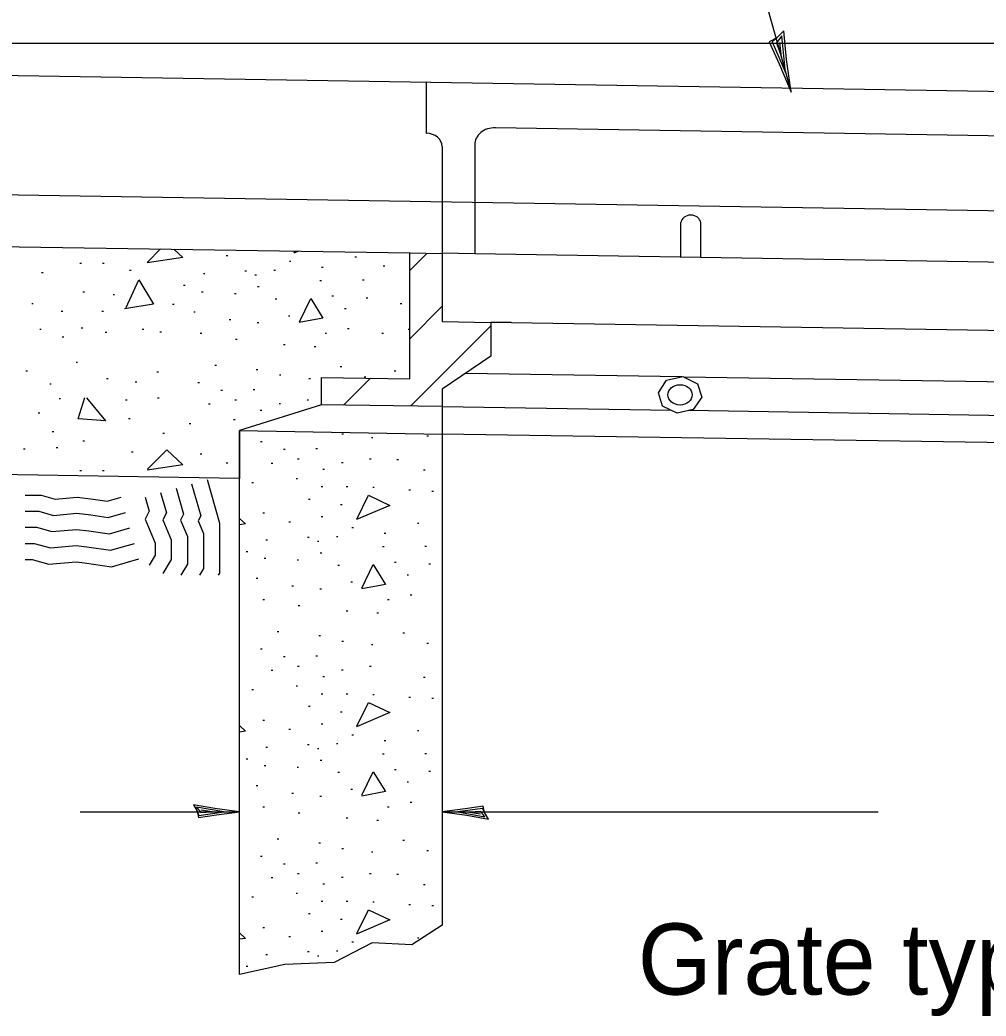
# Model space of a CAD drawing. Extents: x 0 to 2.83, y 0 to 1.83.
# Drawn here: x 0.7668 to 0.9252, y 0.3812 to 0.5445 of the extents above; entities that cross this region are included whole.
import ezdxf

# ---------------------------------------------------------------- set-up
doc = ezdxf.new("R2010")
doc.units = 0
for name, color, linetype in [('RD_Pr_Roadway_Notes', 7, 'Continuous'), ('SH_General_Details', 7, 'Continuous'), ('STG_Traffic_Control', 7, 'Continuous')]:
    doc.layers.add(name, color=color, linetype=linetype)

msp = doc.modelspace()

# ---------------------------------------------------------------- linework, layer by layer
at = {"layer": 'RD_Pr_Roadway_Notes'}
msp.add_line((0.86314, 0.64065), (0.89325, 0.5327), dxfattribs=at)
msp.add_lwpolyline([(0.89091, 0.54158), (0.88967, 0.54092), (0.89128, 0.53734), (0.89325, 0.5327), (0.89252, 0.53803), (0.89206, 0.54275), (0.89091, 0.54158), (0.89015, 0.54094), (0.89235, 0.53593), (0.89176, 0.54192), (0.89088, 0.54076), (0.8917, 0.53841), (0.8914, 0.54081)], dxfattribs=at)
at = {"layer": 'SH_General_Details'}
for p, q in [((0.43421, 0.5407), (0.83338, 0.5407)), ((1.48203, 0.52387), (0.43421, 0.5407)), ((0.83338, 0.5407), (1.08286, 0.5407)), ((0.83338, 0.53433), (0.83338, 0.52594)), ((0.83338, 0.52594), (0.83345, 0.52594)), ((1.07162, 0.5232), (0.84475, 0.52684)), ((0.83604, 0.52376), (0.83604, 0.50621)), ((0.84136, 0.52404), (0.84136, 0.50621)), ((1.48203, 0.5043), (0.43421, 0.52113)), ((0.43421, 0.51269), (0.83072, 0.50632)), ((0.87516, 0.50571), (0.87516, 0.5113)), ((0.87844, 0.50571), (0.87844, 0.5113)), ((0.83072, 0.4857), (0.83072, 0.50638)), ((0.83072, 0.50632), (0.83604, 0.50621)), ((0.84136, 0.50617), (0.83604, 0.50627)), ((0.83604, 0.50621), (0.83604, 0.49509)), ((0.84136, 0.50621), (1.0802, 0.50238)), ((0.7766, 0.50465), (0.77686, 0.50465)), ((0.78034, 0.50465), (0.7806, 0.50465)), ((0.8006, 0.50589), (0.80087, 0.50589)), ((0.81097, 0.50499), (0.81123, 0.50499)), ((0.82169, 0.50567), (0.82196, 0.50567)), ((0.7703, 0.50311), (0.77056, 0.50311)), ((0.78477, 0.50351), (0.78503, 0.50351)), ((0.79686, 0.50294), (0.79712, 0.50294)), ((0.80367, 0.5034), (0.80393, 0.5034)), ((0.80841, 0.50351), (0.80868, 0.50351)), ((0.81625, 0.50402), (0.81651, 0.50402)), ((0.82635, 0.50419), (0.82661, 0.50419)), ((0.80529, 0.50272), (0.80556, 0.50272)), ((0.81596, 0.50183), (0.81623, 0.50183)), ((0.82294, 0.50192), (0.82321, 0.50192)), ((0.77711, 0.49995), (0.77737, 0.49995)), ((0.79362, 0.50103), (0.79389, 0.50103)), ((0.79657, 0.49995), (0.79684, 0.49995)), ((0.80196, 0.49967), (0.80223, 0.49967)), ((0.80575, 0.50081), (0.80601, 0.50081)), ((0.78204, 0.4995), (0.78231, 0.4995)), ((0.80864, 0.49882), (0.80891, 0.49882)), ((0.81795, 0.49927), (0.81821, 0.49927)), ((0.82357, 0.49899), (0.82383, 0.49899)), ((0.76871, 0.49803), (0.76897, 0.49803)), ((0.77353, 0.49678), (0.7738, 0.49678)), ((0.78023, 0.49678), (0.78049, 0.49678)), ((0.79181, 0.49791), (0.79207, 0.49791)), ((0.79527, 0.49666), (0.79553, 0.49666)), ((0.81999, 0.49723), (0.82026, 0.49723)), ((0.82913, 0.49803), (0.82939, 0.49803)), ((0.80111, 0.49542), (0.80138, 0.49542)), ((0.80569, 0.4949), (0.80595, 0.4949)), ((0.8108, 0.49604), (0.81106, 0.49604)), ((0.83604, 0.49509), (0.84402, 0.49492)), ((0.84402, 0.49498), (1.0802, 0.49116)), ((0.84402, 0.49498), (0.84735, 0.49498)), ((0.84402, 0.49498), (0.84402, 0.48939)), ((0.77001, 0.49383), (0.77028, 0.49383)), ((0.77682, 0.49405), (0.77709, 0.49405)), ((0.78074, 0.49332), (0.781, 0.49332)), ((0.78681, 0.49383), (0.78708, 0.49383)), ((0.78971, 0.49337), (0.78997, 0.49337)), ((0.79634, 0.49315), (0.79661, 0.49315)), ((0.81681, 0.49315), (0.81708, 0.49315)), ((0.8205, 0.49394), (0.82077, 0.49394)), ((0.82612, 0.49315), (0.82639, 0.49315)), ((0.83043, 0.49383), (0.8307, 0.49383)), ((0.7737, 0.49258), (0.77397, 0.49258)), ((0.80213, 0.49218), (0.8024, 0.49218)), ((0.81, 0.49133), (0.81027, 0.49133)), ((0.81505, 0.49099), (0.81532, 0.49099)), ((0.77597, 0.48843), (0.77624, 0.48843)), ((0.84402, 0.48939), (0.83604, 0.48402)), ((0.76774, 0.48702), (0.76801, 0.48702)), ((0.78925, 0.48685), (0.78951, 0.48685)), ((0.79873, 0.48792), (0.79899, 0.48792)), ((0.80552, 0.48724), (0.80578, 0.48724)), ((0.81931, 0.4877), (0.81957, 0.4877)), ((0.82817, 0.48702), (0.82843, 0.48702)), ((0.78096, 0.48577), (0.78123, 0.48577)), ((0.78568, 0.4852), (0.78594, 0.4852)), ((0.79595, 0.48509), (0.79621, 0.48509)), ((0.80932, 0.48634), (0.80959, 0.48634)), ((0.81415, 0.48577), (0.81441, 0.48577)), ((0.81621, 0.48145), (0.81621, 0.48592)), ((0.81621, 0.48592), (0.83072, 0.4857)), ((0.82323, 0.48599), (0.82349, 0.48599)), ((0.87536, 0.48603), (0.8399, 0.48659)), ((0.8715, 0.4834), (0.87283, 0.48547)), ((0.87283, 0.48547), (0.87549, 0.48609)), ((0.87549, 0.48609), (0.87789, 0.48486)), ((1.07614, 0.48284), (0.87569, 0.48597)), ((0.77166, 0.48486), (0.77192, 0.48486)), ((0.79975, 0.48384), (0.80001, 0.48384)), ((0.80503, 0.48395), (0.80529, 0.48395)), ((0.83604, 0.48402), (0.83604, 0.48117)), ((0.87216, 0.48122), (0.8715, 0.4834)), ((0.87789, 0.48486), (0.87862, 0.48268)), ((0.77319, 0.48247), (0.77345, 0.48247)), ((0.78409, 0.48225), (0.78435, 0.48225)), ((0.78936, 0.48259), (0.78963, 0.48259)), ((0.80202, 0.48225), (0.80228, 0.48225)), ((0.81386, 0.48225), (0.81413, 0.48225)), ((0.87862, 0.48268), (0.87722, 0.48066)), ((0.76979, 0.48009), (0.77005, 0.48009)), ((0.79771, 0.48157), (0.79797, 0.48157)), ((0.81621, 0.48145), (0.80277, 0.4772)), ((0.8062, 0.48055), (0.80647, 0.48055)), ((0.80927, 0.48162), (0.80953, 0.48162)), ((0.83604, 0.48117), (0.81621, 0.48145)), ((0.83604, 0.48117), (0.83604, 0.47664)), ((0.87363, 0.48049), (0.83604, 0.48111)), ((0.87456, 0.48005), (0.87216, 0.48122)), ((0.87722, 0.48066), (0.87456, 0.48005)), ((1.04035, 0.47781), (0.87642, 0.48049)), ((0.7846, 0.47919), (0.78486, 0.47919)), ((0.8018, 0.47901), (0.80206, 0.47901)), ((0.77205, 0.47703), (0.77232, 0.47703)), ((0.79453, 0.47839), (0.79479, 0.47839)), ((0.80277, 0.38803), (0.80277, 0.4772)), ((0.80277, 0.4772), (0.83604, 0.47664)), ((0.80277, 0.4772), (0.80277, 0.46937)), ((0.80277, 0.46937), (0.43421, 0.47524)), ((0.77711, 0.47555), (0.77737, 0.47555)), ((0.79022, 0.4768), (0.79048, 0.4768)), ((0.80621, 0.47541), (0.80648, 0.47541)), ((0.81959, 0.47666), (0.81985, 0.47666)), ((0.82441, 0.47609), (0.82467, 0.47609)), ((0.83349, 0.47632), (0.83376, 0.47632)), ((1.04141, 0.4734), (0.83604, 0.47664)), ((0.83604, 0.47664), (0.83604, 0.39614)), ((0.76735, 0.47419), (0.76761, 0.47419)), ((0.77274, 0.47442), (0.773, 0.47442)), ((0.78505, 0.47374), (0.78532, 0.47374)), ((0.81002, 0.47416), (0.81028, 0.47416)), ((0.81529, 0.47428), (0.81556, 0.47428)), ((0.79635, 0.4734), (0.79661, 0.4734)), ((0.8006, 0.47192), (0.80087, 0.47192)), ((0.81228, 0.47257), (0.81255, 0.47257)), ((0.81953, 0.47195), (0.8198, 0.47195)), ((0.82413, 0.47257), (0.82439, 0.47257)), ((0.82861, 0.47246), (0.82887, 0.47246)), ((0.7766, 0.47067), (0.77686, 0.47067)), ((0.78034, 0.47067), (0.7806, 0.47067)), ((0.80797, 0.47189), (0.80824, 0.47189)), ((0.81647, 0.47087), (0.81673, 0.47087)), ((0.83298, 0.47076), (0.83324, 0.47076)), ((0.80479, 0.46872), (0.80506, 0.46872)), ((0.81206, 0.46934), (0.81232, 0.46934)), ((0.81618, 0.46803), (0.81645, 0.46803)), ((0.82027, 0.46803), (0.82053, 0.46803)), ((0.82464, 0.46792), (0.8249, 0.46792)), ((0.83054, 0.46747), (0.83081, 0.46747)), ((0.83434, 0.4673), (0.83461, 0.4673)), ((0.8141, 0.46599), (0.81437, 0.46599)), ((0.81936, 0.46508), (0.81962, 0.46508)), ((0.80661, 0.46372), (0.80688, 0.46372)), ((0.81087, 0.46225), (0.81113, 0.46225)), ((0.81618, 0.4631), (0.81645, 0.4631)), ((0.82123, 0.46134), (0.8215, 0.46134)), ((0.83196, 0.46202), (0.83222, 0.46202)), ((0.80712, 0.4593), (0.80738, 0.4593)), ((0.81393, 0.45975), (0.8142, 0.45975)), ((0.81556, 0.45907), (0.81582, 0.45907)), ((0.81868, 0.45986), (0.81894, 0.45986)), ((0.82651, 0.46037), (0.82678, 0.46037)), ((0.80389, 0.45738), (0.80415, 0.45738)), ((0.82623, 0.45818), (0.82649, 0.45818)), ((0.83321, 0.45827), (0.83347, 0.45827)), ((0.80684, 0.45631), (0.8071, 0.45631)), ((0.81223, 0.45602), (0.81249, 0.45602)), ((0.81601, 0.45716), (0.81627, 0.45716)), ((0.82821, 0.45563), (0.82848, 0.45563)), ((0.81891, 0.45517), (0.81917, 0.45517)), ((0.83383, 0.45534), (0.83409, 0.45534)), ((0.80553, 0.45302), (0.8058, 0.45302)), ((0.82106, 0.45239), (0.82133, 0.45239)), ((0.83026, 0.45358), (0.83052, 0.45358)), ((0.81138, 0.45177), (0.81164, 0.45177)), ((0.81596, 0.45126), (0.81622, 0.45126)), ((0.80661, 0.4495), (0.80687, 0.4495)), ((0.82708, 0.4495), (0.82734, 0.4495)), ((0.83077, 0.45029), (0.83103, 0.45029)), ((0.8124, 0.44853), (0.81266, 0.44853)), ((0.82027, 0.44768), (0.82053, 0.44768)), ((0.82532, 0.44734), (0.82558, 0.44734)), ((0.80899, 0.44428), (0.80926, 0.44428)), ((0.81579, 0.44359), (0.81605, 0.44359)), ((0.81959, 0.44269), (0.81985, 0.44269)), ((0.82958, 0.44405), (0.82984, 0.44405)), ((0.80621, 0.44144), (0.80648, 0.44144)), ((0.82441, 0.44212), (0.82467, 0.44212)), ((0.83349, 0.44235), (0.83376, 0.44235)), ((0.81002, 0.44019), (0.81028, 0.44019)), ((0.81529, 0.4403), (0.81556, 0.4403)), ((0.80797, 0.43792), (0.80824, 0.43792)), ((0.81228, 0.4386), (0.81255, 0.4386)), ((0.81953, 0.43798), (0.8198, 0.43798)), ((0.82413, 0.4386), (0.82439, 0.4386)), ((0.81647, 0.4369), (0.81673, 0.4369)), ((0.83298, 0.43678), (0.83324, 0.43678)), ((0.80479, 0.43474), (0.80506, 0.43474)), ((0.81206, 0.43537), (0.81232, 0.43537)), ((0.81618, 0.43406), (0.81645, 0.43406)), ((0.82027, 0.43406), (0.82053, 0.43406)), ((0.82464, 0.43395), (0.8249, 0.43395)), ((0.83054, 0.43349), (0.83081, 0.43349)), ((0.83434, 0.43332), (0.83461, 0.43332)), ((0.8141, 0.43202), (0.81437, 0.43202)), ((0.81936, 0.43111), (0.81962, 0.43111)), ((0.80661, 0.42975), (0.80688, 0.42975)), ((0.81087, 0.42827), (0.81113, 0.42827)), ((0.81618, 0.42912), (0.81645, 0.42912)), ((0.83196, 0.42804), (0.83222, 0.42804)), ((0.82123, 0.42736), (0.8215, 0.42736)), ((0.82651, 0.4264), (0.82678, 0.4264)), ((0.80712, 0.42532), (0.80738, 0.42532)), ((0.81393, 0.42577), (0.8142, 0.42577)), ((0.81556, 0.42509), (0.81582, 0.42509)), ((0.81868, 0.42589), (0.81894, 0.42589)), ((0.80389, 0.42341), (0.80415, 0.42341)), ((0.81601, 0.42318), (0.81627, 0.42318)), ((0.82623, 0.4242), (0.82649, 0.4242)), ((0.83321, 0.4243), (0.83347, 0.4243)), ((0.80684, 0.42233), (0.8071, 0.42233)), ((0.81223, 0.42205), (0.81249, 0.42205)), ((0.82821, 0.42165), (0.82848, 0.42165)), ((0.83383, 0.42137), (0.83409, 0.42137)), ((0.81891, 0.4212), (0.81917, 0.4212)), ((0.80553, 0.41904), (0.8058, 0.41904)), ((0.82106, 0.41842), (0.82133, 0.41842)), ((0.83026, 0.41961), (0.83052, 0.41961)), ((0.81138, 0.41779), (0.81164, 0.41779)), ((0.81596, 0.41728), (0.81622, 0.41728)), ((0.80661, 0.41552), (0.80687, 0.41552)), ((0.82708, 0.41552), (0.82734, 0.41552)), ((0.83077, 0.41632), (0.83103, 0.41632)), ((0.77666, 0.4147), (0.80277, 0.4147)), ((0.8124, 0.41456), (0.81266, 0.41456)), ((0.82027, 0.41371), (0.82053, 0.41371)), ((0.82532, 0.41337), (0.82558, 0.41337)), ((0.83604, 0.4147), (0.90755, 0.4147)), ((0.80899, 0.4103), (0.80926, 0.4103)), ((0.82958, 0.41007), (0.82984, 0.41007)), ((0.81579, 0.40962), (0.81605, 0.40962)), ((0.81959, 0.40871), (0.81985, 0.40871)), ((0.83349, 0.40837), (0.83376, 0.40837)), ((0.80621, 0.40746), (0.80648, 0.40746)), ((0.82441, 0.40815), (0.82467, 0.40815)), ((0.81002, 0.40621), (0.81028, 0.40621)), ((0.81529, 0.40633), (0.81556, 0.40633)), ((0.80797, 0.40395), (0.80824, 0.40395)), ((0.81228, 0.40463), (0.81255, 0.40463)), ((0.81953, 0.404), (0.8198, 0.404)), ((0.82413, 0.40463), (0.82439, 0.40463)), ((0.82861, 0.40451), (0.82887, 0.40451)), ((0.81647, 0.40292), (0.81673, 0.40292)), ((0.83298, 0.40281), (0.83324, 0.40281)), ((0.80479, 0.40077), (0.80506, 0.40077)), ((0.81206, 0.40139), (0.81232, 0.40139)), ((0.81618, 0.40009), (0.81645, 0.40009)), ((0.82027, 0.40009), (0.82053, 0.40009)), ((0.82464, 0.39997), (0.8249, 0.39997)), ((0.83054, 0.39952), (0.83081, 0.39952)), ((0.83434, 0.39935), (0.83461, 0.39935)), ((0.8141, 0.39804), (0.81437, 0.39804)), ((0.81936, 0.39714), (0.81962, 0.39714)), ((0.80661, 0.39577), (0.80688, 0.39577)), ((0.81087, 0.3943), (0.81113, 0.3943)), ((0.81618, 0.39515), (0.81645, 0.39515)), ((0.83196, 0.39407), (0.83222, 0.39407)), ((0.81868, 0.39191), (0.81894, 0.39191)), ((0.82123, 0.39339), (0.8215, 0.39339)), ((0.80712, 0.39135), (0.80738, 0.39135)), ((0.81393, 0.3918), (0.8142, 0.3918)), ((0.81556, 0.39112), (0.81582, 0.39112)), ((0.80389, 0.38944), (0.80415, 0.38944))]:
    msp.add_line(p, q, dxfattribs=at)
for points in [[(0.78768, 0.50483), (0.78983, 0.50698)], [(0.792, 0.50694), (0.7935, 0.50556)], [(0.81251, 0.50661), (0.81171, 0.50627)], [(0.81175, 0.50635), (0.81188, 0.50662)], [(0.83072, 0.50346), (0.83352, 0.50626)], [(0.7935, 0.50556), (0.78762, 0.5047)], [(0.78418, 0.49736), (0.78629, 0.50192), (0.78867, 0.49795), (0.78391, 0.49716)], [(0.81261, 0.49505), (0.81446, 0.49888), (0.81644, 0.49564), (0.81257, 0.49491)], [(0.83072, 0.49226), (0.83604, 0.49758)], [(0.8309, 0.48124), (0.84402, 0.49436)], [(0.81986, 0.4814), (0.82425, 0.48579)], [(0.7777, 0.48255), (0.78081, 0.47879), (0.77631, 0.47912), (0.77743, 0.48262)], [(0.78768, 0.47086), (0.79085, 0.47403), (0.7935, 0.47158), (0.78762, 0.47072)], [(0.79746, 0.46921), (0.79951, 0.46205), (0.79951, 0.45386), (0.7993, 0.45351)], [(0.78985, 0.46704), (0.79079, 0.46375), (0.79021, 0.4626), (0.79159, 0.45929), (0.79159, 0.45606), (0.79023, 0.45379)], [(0.79239, 0.46776), (0.79361, 0.46349), (0.79312, 0.4625), (0.79423, 0.45982), (0.79423, 0.45533), (0.79314, 0.45351)], [(0.79493, 0.46849), (0.79643, 0.46323), (0.79602, 0.4624), (0.79687, 0.46035), (0.79687, 0.4546), (0.79622, 0.45351)], [(0.76761, 0.46664), (0.77024, 0.46664), (0.77253, 0.46599), (0.77615, 0.46631), (0.77877, 0.46599), (0.78107, 0.46566), (0.78337, 0.46631)], [(0.78731, 0.46631), (0.78797, 0.46401), (0.78731, 0.4627), (0.78895, 0.45876), (0.78895, 0.45679), (0.78797, 0.45515)], [(0.82201, 0.4627), (0.82393, 0.4666), (0.82743, 0.46495), (0.82197, 0.46262)], [(0.76761, 0.464), (0.76987, 0.464), (0.77228, 0.46331), (0.7761, 0.46366), (0.77842, 0.46337), (0.78126, 0.46296), (0.7841, 0.46378)], [(0.80277, 0.46282), (0.80376, 0.46191)], [(0.76761, 0.46136), (0.7695, 0.46136), (0.77203, 0.46064), (0.77606, 0.461), (0.77807, 0.46075), (0.78144, 0.46027), (0.78482, 0.46124)], [(0.80376, 0.46191), (0.80277, 0.46176)], [(0.76761, 0.45872), (0.76913, 0.45872), (0.77178, 0.45796), (0.77601, 0.45835), (0.77772, 0.45813), (0.78162, 0.45758), (0.78555, 0.4587)], [(0.76761, 0.45608), (0.76876, 0.45608), (0.77153, 0.45529), (0.77597, 0.45569), (0.77737, 0.45552), (0.78181, 0.45488), (0.78627, 0.45616)], [(0.82287, 0.4514), (0.82472, 0.45523), (0.82671, 0.45199), (0.82284, 0.45126)], [(0.82201, 0.42873), (0.82393, 0.43263), (0.82743, 0.43098), (0.82197, 0.42865)], [(0.80277, 0.42885), (0.80376, 0.42794)], [(0.80376, 0.42794), (0.80277, 0.42779)], [(0.82287, 0.41743), (0.82472, 0.42126), (0.82671, 0.41802), (0.82284, 0.41729)], [(0.82201, 0.39475), (0.82393, 0.39865), (0.82743, 0.397), (0.82197, 0.39467)], [(0.83604, 0.39614), (0.83105, 0.3929), (0.82453, 0.39323), (0.81834, 0.38999), (0.81023, 0.38966), (0.80277, 0.38803)], [(0.80277, 0.39487), (0.80376, 0.39396)], [(0.80376, 0.39396), (0.80277, 0.39382)]]:
    msp.add_lwpolyline(points, dxfattribs=at)
for centre, major_axis, start_param, end_param in [((0.83344, 0.52376), (0.00259, 0), 0, 1.570796), ((0.84469, 0.52405), (-0.00333, 0), 4.693322, 6.283185), ((0.8768, 0.51113), (-0.00165, 0), 3.257079, 6.164356)]:
    msp.add_ellipse(centre, major_axis=major_axis, ratio=0.840278, start_param=start_param, end_param=end_param, dxfattribs=at)
msp.add_ellipse((0.87505, 0.48306), major_axis=(-0.00199, 0), ratio=0.840278, dxfattribs=at)
at = {"layer": 'STG_Traffic_Control'}
for points in [[(0.79583, 0.4148), (0.79607, 0.41377), (0.799, 0.41422), (0.80278, 0.4147), (0.79875, 0.41525), (0.79522, 0.41587), (0.79583, 0.4148), (0.79614, 0.41412), (0.80024, 0.4147), (0.79576, 0.41549), (0.79643, 0.41461), (0.79831, 0.41473), (0.7965, 0.415)], [(0.84298, 0.4146), (0.84274, 0.41563), (0.83982, 0.41518), (0.83604, 0.4147), (0.84007, 0.41415), (0.8436, 0.41352), (0.84298, 0.4146), (0.84267, 0.41528), (0.83858, 0.41469), (0.84305, 0.41391), (0.84239, 0.41479), (0.84051, 0.41467), (0.84231, 0.41439)]]:
    msp.add_lwpolyline(points, dxfattribs=at)

# ---------------------------------------------------------------- texts
at = {"layer": 'RD_Pr_Roadway_Notes'}
msp.add_text('Grate type -', height=0.0116667, dxfattribs=at).set_placement((0.86811, 0.38475))

doc.saveas('drawing.dxf')
